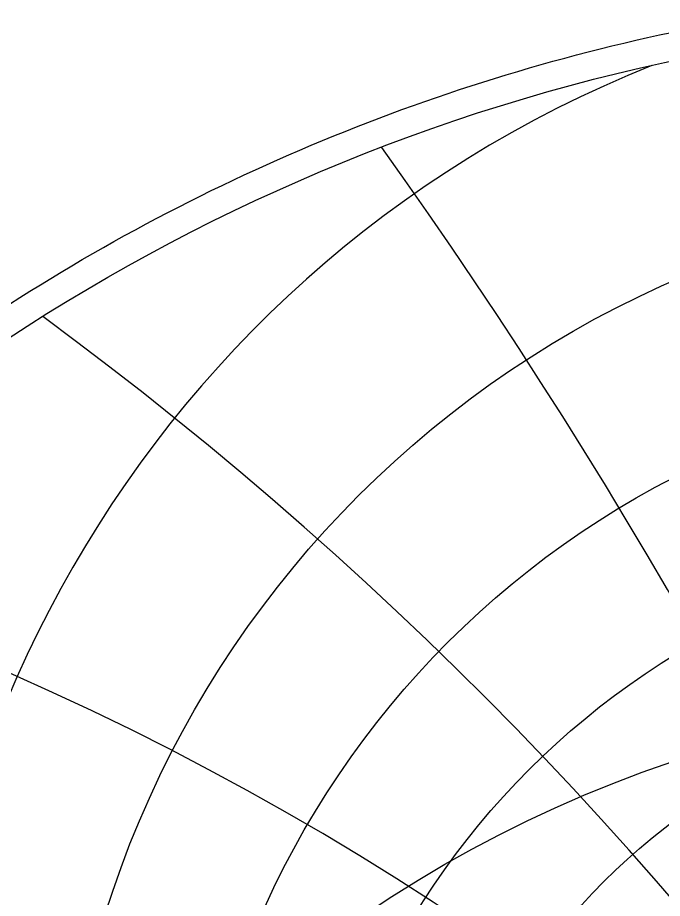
# Model space of a CAD drawing. Header units: millimetres. Extents: x -69 to 69, y -69 to 71.
# Drawn here: x -37.2 to -14.69, y 37.65 to 68.4 of the extents above; entities that cross this region are included whole.
import ezdxf

# ---------------------------------------------------------------- set-up
doc = ezdxf.new("R2010")
doc.units = ezdxf.units.MM
for name, color, linetype in [('CUT_OUTER', 1, 'Continuous'), ('ENGRAVE', 7, 'Continuous'), ('ENGRAVE_FINE', 8, 'Continuous')]:
    doc.layers.add(name, color=color, linetype=linetype)

msp = doc.modelspace()

# ---------------------------------------------------------------- linework, layer by layer
at = {"layer": 'CUT_OUTER'}
msp.add_lwpolyline([(-37.4825, 58.3955), (-37.1235, 58.6244), (-36.7631, 58.8511), (-36.4013, 59.0755), (-36.0381, 59.2978), (-35.6736, 59.5178), (-35.3077, 59.7356), (-34.9405, 59.9511), (-34.572, 60.1643), (-34.2022, 60.3753), (-33.8311, 60.5841), (-33.4587, 60.7905), (-33.0851, 60.9947), (-32.7102, 61.1965), (-32.3341, 61.3961), (-31.9568, 61.5933), (-31.5783, 61.7882), (-31.1985, 61.9808), (-30.8176, 62.1711), (-30.4356, 62.359), (-30.0524, 62.5446), (-29.668, 62.7278), (-29.2826, 62.9087), (-28.896, 63.0872), (-28.5084, 63.2633), (-28.1197, 63.437), (-27.7299, 63.6084), (-27.3391, 63.7773), (-26.9473, 63.9439), (-26.5544, 64.108), (-26.1605, 64.2697), (-25.7657, 64.429), (-25.3699, 64.5859), (-24.9731, 64.7404), (-24.5754, 64.8924), (-24.1768, 65.042), (-23.7772, 65.1891), (-23.3768, 65.3337), (-22.9755, 65.476), (-22.5733, 65.6157), (-22.1702, 65.753), (-21.7664, 65.8878), (-21.3617, 66.0201), (-20.9562, 66.1499), (-20.5499, 66.2772), (-20.1429, 66.4021), (-19.735, 66.5244), (-19.3265, 66.6443), (-18.9172, 66.7616), (-18.5072, 66.8764), (-18.0965, 66.9887), (-17.6851, 67.0985), (-17.2731, 67.2057), (-16.8604, 67.3105), (-16.4471, 67.4127), (-16.0331, 67.5123), (-15.6186, 67.6094), (-15.2034, 67.704), (-14.7877, 67.796), (-14.3715, 67.8854)], dxfattribs=at)
at = {"layer": 'ENGRAVE'}
for centre, radius in [((0, 0), 68.4), ((0, 26.441), 35.7539), ((0, 24.4479), 31.3393), ((0, 22.8282), 27.3367), ((0, 21.5079), 23.6585), ((0, 0), 44.7739), ((0, 20.4326), 20.2372)]:
    msp.add_circle(centre, radius, dxfattribs=at)
for centre, radius, start, end in [((0, 28.9104), 40.6984, 111.7043, 68.2957), ((0, 32.0029), 46.3352, 149.45052, 30.54948), ((0, 35.9333), 52.8966, 171.08193, 8.91807)]:
    msp.add_arc(centre, radius, start, end, dxfattribs=at)
at = {"layer": 'ENGRAVE_FINE'}
for centre, radius, start, end in [((-182.0857, -48.8622), 193.7716, 8.872894, 35.575309), ((-182.0857, -48.8622), 193.7716, 8.872894, 35.575309), ((-114.7896, -48.8622), 132.5476, 13.448315, 53.699619), ((-114.7896, -48.8622), 132.5476, 13.448315, 53.699619), ((-78.982, -48.8622), 103.1037, 18.197395, 72.175489), ((-78.982, -48.8622), 103.1037, 18.197395, 72.175489), ((78.982, -48.8622), 103.1037, 107.824511, 161.802605), ((78.982, -48.8622), 103.1037, 107.824511, 161.802605)]:
    msp.add_arc(centre, radius, start, end, dxfattribs=at)

doc.saveas('drawing.dxf')
